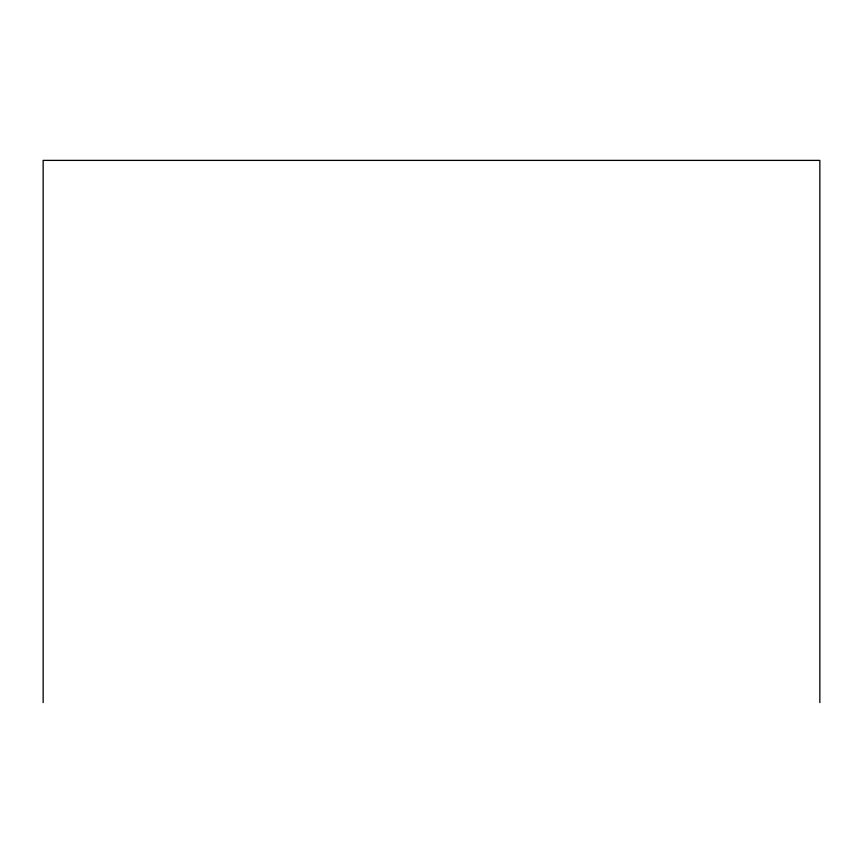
<?xml version="1.0" encoding="UTF-8"?>
<svg xmlns="http://www.w3.org/2000/svg" width="863" height="863" viewBox="0 0 863 863"><rect width="100%" height="100%" fill="white"/><g stroke="black" fill="none" stroke-linecap="round" stroke-linejoin="round"><path stroke-width="1.29" d="M819.85 702.611L819.85 160.389L43.15 160.389L43.15 702.611"/></g></svg>
